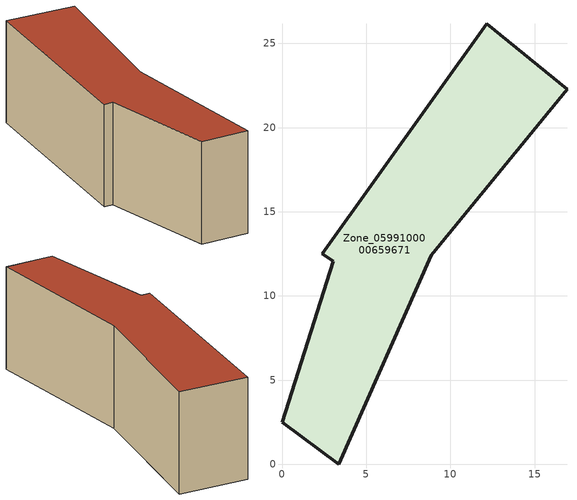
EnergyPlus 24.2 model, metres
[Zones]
Zone_0599100000659671
 floor ground (C_G): 2.39,12.52 12.17,26.17 16.93,22.28 8.86,12.41 3.37,0 0,2.5 3.04,12.05 z0
 wall outside (C_F): 12.17,26.17 2.39,12.52 3.04,12.05 0,2.5 3.37,0 8.86,12.41 16.93,22.28 12.17,26.17 z0:9.41
 roof outside (C_R): 3.37,0 8.86,12.41 16.93,22.28 12.17,26.17 2.39,12.52 3.04,12.05 0,2.5 z9.41
[BUILDING]
Pand.0599100000659671: North Axis=0; Terrain=City; Loads Convergence Tolerance Value=0.04; Temperature Convergence Tolerance Value=0.4; Solar Distribution=FullExterior; Maximum Number of Warmup Days=25; Minimum Number of Warmup Days=1
[Site:Location]
Rotterdam.The.Hague.AP_ZH_NLD Design_Conditions: Latitude=51.96; Longitude=4.45; Time Zone=1; Elevation=-4.5
[SITE:GROUNDTEMPERATURE:BUILDINGSURFACE]
18, 18, 18, 18, 18, 18, 18, 18, 18, 18, 18, 18
[MATERIAL] Thermal Absorptance=0.9; Solar Absorptance=0.7; Visible Absorptance=0.7
Name | Roughness | Thickness | Conductivity | Density | Specific Heat
G.TI.1946 | MediumSmooth | 0.15 | 1 | 540 | 1210
F.TI.1946 | Rough | 0.3 | 0.857143 | 1920 | 840
R.TI.1946 | MediumRough | 0.2 | 0.1 | 1500 | 1000
[CONSTRUCTION]
C_G: G.TI.1946
C_F: F.TI.1946
C_R: R.TI.1946
[ZONE]
Zone_0599100000659671: Type=1; Multiplier=1; Ceiling Height=Autocalculate; Volume=Autocalculate; Floor Area=autocalculate; Part of Total Floor Area=Yes
[ZONEINFILTRATION:DESIGNFLOWRATE]
Infil_Zone_0599100000659671: Zone or ZoneList or Space or SpaceList=Zone_0599100000659671; Schedule=AlwaysOn; Design Flow Rate Calculation Method=Flow/Area; Flow Rate per Floor Area=0.003; Constant Term Coefficient=1; Temperature Term Coefficient=0; Velocity Term Coefficient=0; Velocity Squared Term Coefficient=0
[HVACTEMPLATE:ZONE:IDEALLOADSAIRSYSTEM]
Zone_0599100000659671: Maximum Heating Supply Air Temperature=50; Minimum Cooling Supply Air Temperature=13; Maximum Heating Supply Air Humidity Ratio=0.0156; Minimum Cooling Supply Air Humidity Ratio=0.0077; Heating Limit=NoLimit; Cooling Limit=NoLimit; Dehumidification Control Type=ConstantSensibleHeatRatio; Cooling Sensible Heat Ratio=0.7; Dehumidification Setpoint=60; Humidification Control Type=None; Humidification Setpoint=30; Outdoor Air Method=None; Outdoor Air Flow Rate per Person=0.00944; Outdoor Air Flow Rate per Zone Floor Area=0; Outdoor Air Flow Rate per Zone=0; Demand Controlled Ventilation Type=None; Outdoor Air Economizer Type=NoEconomizer; Heat Recovery Type=None; Sensible Heat Recovery Effectiveness=0.7; Latent Heat Recovery Effectiveness=0.65
[ZONECONTROL:THERMOSTAT]
ThermostatControl_Zone_0599100000659671: Zone or ZoneList=Zone_0599100000659671; Control Type Schedule=DualSetpointControlType; Control 1=Thermostat_Zone_0599100000659671; Temperature Difference Between Cutout And Setpoint=0
[THERMOSTATSETPOINT:DUALSETPOINT]
Thermostat_Zone_0599100000659671: Heating Setpoint Temperature Schedule=HeatingSetpoint_Zone_0599100000659671; Cooling Setpoint Temperature Schedule=CoolingSetpoint_Zone_0599100000659671
[SCHEDULE:COMPACT]
HeatingSetpoint_Zone_0599100000659671: Through: 12/31, For: AllDays, Until: 24:00, 21
CoolingSetpoint_Zone_0599100000659671: Through: 12/31, For: AllDays, Until: 24:00, 24
DualSetpointControlType: Through: 12/31, For: AllDays, Until: 24:00, 4
AlwaysOn: Through: 12/31, For: AllDays, Until: 24:00, 1
